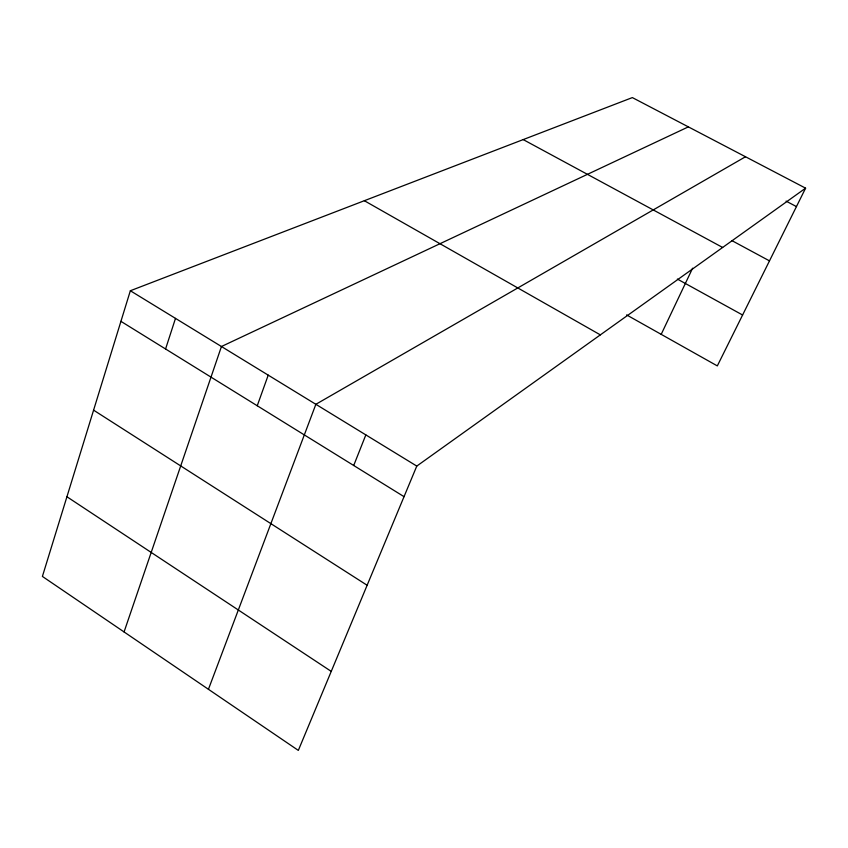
<?xml version="1.0" encoding="UTF-8"?>
<svg xmlns="http://www.w3.org/2000/svg" width="848" height="848" viewBox="0 0 848 848"><rect width="100%" height="100%" fill="white"/><g stroke="black" fill="none" stroke-linecap="round" stroke-linejoin="round"><path stroke-width="1.27" d="M130.348 290.747L42.4 576.428L298.326 750.406L416.781 466.082L805.6 188.171L632.354 97.594L130.348 290.747L416.781 466.082M165.572 348.984L175.494 318.382M124.062 631.951L221.445 346.514L688.364 126.871M257.241 405.757L268.222 375.145M208.438 689.297L315.859 404.305L745.509 156.753M353.711 465.499L365.838 434.897M661.196 334.356L692.604 268.191M805.6 188.171L717.323 365.901L626.608 314.905M786.075 201.124L796.452 206.594M731.972 240.652L769.486 260.877M523.195 139.591L722.644 247.468M677.372 279.077L742.594 315.011M364.343 200.711L600.352 334.875M120.925 321.339L404.04 496.663M93.587 410.156L367.131 585.258M66.928 496.758L331.25 671.393"/></g></svg>
